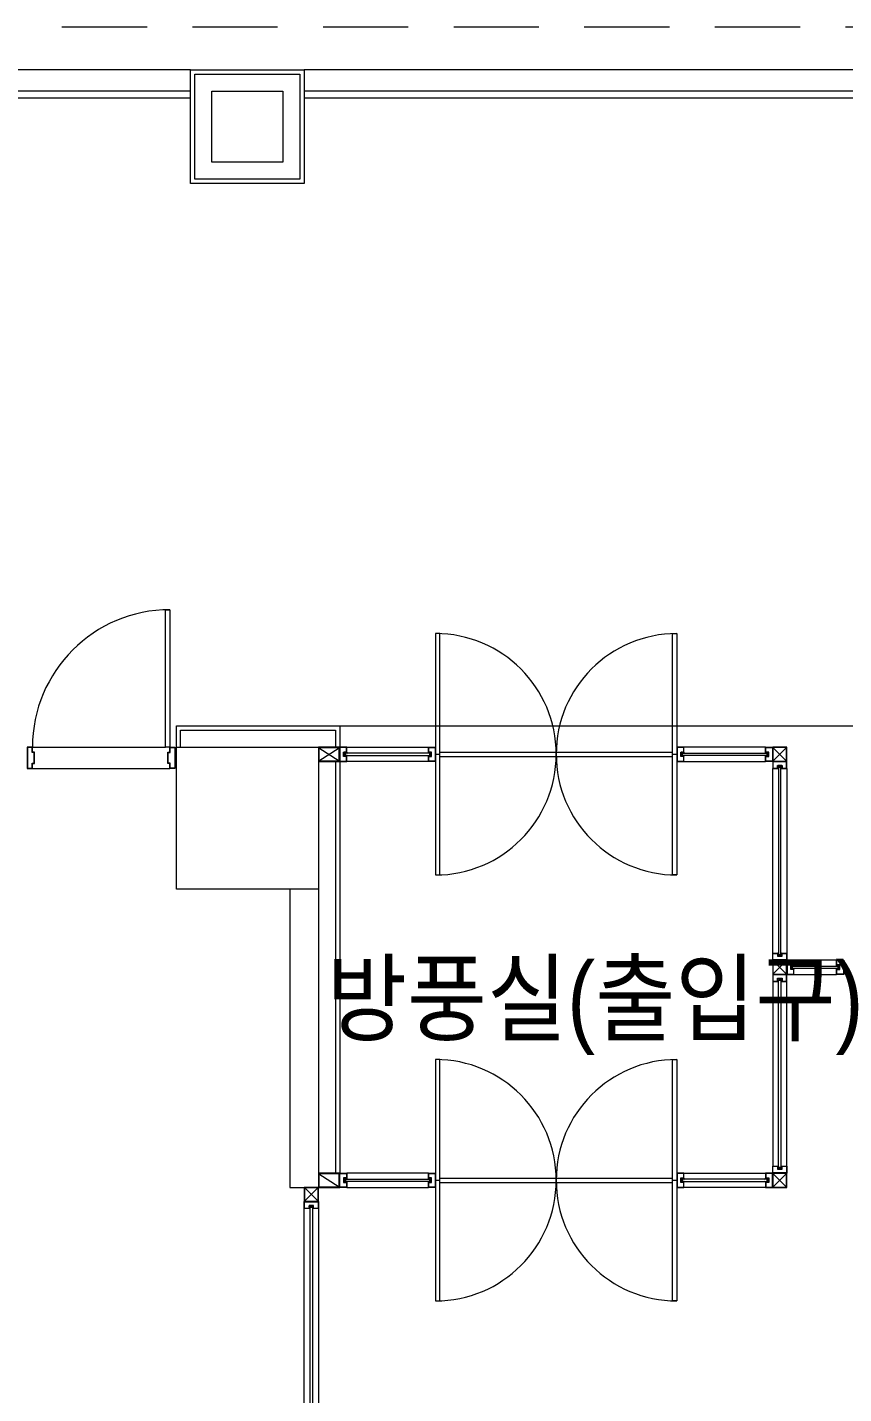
# Model space of a CAD drawing. Header units: millimetres. Extents: x 43806 to 399860, y -65551 to 59129.
# Drawn here: x 156904 to 162654, y 49426 to 59049 of the extents above; entities that cross this region are included whole.
import ezdxf
from ezdxf.enums import TextEntityAlignment as Align

# ---------------------------------------------------------------- set-up
doc = ezdxf.new("R2010")
doc.units = ezdxf.units.MM
doc.header["$LTSCALE"] = 400
doc.header["$MEASUREMENT"] = 0
doc.linetypes.add('HID', pattern=[2.3, 1.5, -0.8])
doc.layers.add('A', color=8, linetype='CONTINUOUS', lineweight=0)
doc.styles.add('CS', font='', dxfattribs={"height": 300})
doc.styles.get('CS').set_extended_font_data('HYwulM')

msp = doc.modelspace()

# ---------------------------------------------------------------- linework, layer by layer
at = {"layer": 'A', "linetype": 'HID'}
msp.add_line((166946.8, 59049), (133453.7, 59049), dxfattribs=at)
at = {"layer": 'A', "ltscale": 2}
for p, q in [((158053.7, 58749), (150753.7, 58749)), ((166153.7, 58749), (158853.7, 58749)), ((158203.7, 58099), (158203.7, 58599)), ((158203.7, 58599), (158703.7, 58599)), ((158703.7, 58599), (158703.7, 58099)), ((158703.7, 58099), (158203.7, 58099)), ((159103.7, 54129), (165903.7, 54129)), ((157953.7, 53979), (158953.7, 53979)), ((157953.7, 52979), (157953.7, 53979)), ((158953.7, 53979), (158953.7, 52979)), ((158953.7, 52979), (157953.7, 52979)), ((158753.7, 52979), (158753.7, 50879)), ((158953.7, 52979), (158953.7, 50879)), ((158753.7, 50879), (158953.7, 50879))]:
    msp.add_line(p, q, dxfattribs=at)
at = {"layer": 'A'}
for p, q in [((158053.7, 57949), (158053.7, 58749)), ((158053.7, 58749), (158853.7, 58749)), ((158083.7, 57979), (158083.7, 58719)), ((158083.7, 58719), (158823.7, 58719)), ((158823.7, 58719), (158823.7, 57979)), ((158853.7, 58749), (158853.7, 57949)), ((158053.7, 58599), (150753.7, 58599)), ((158053.7, 58549), (150753.7, 58549)), ((166153.7, 58599), (158853.7, 58599)), ((166153.7, 58549), (158853.7, 58549)), ((158853.7, 57949), (158053.7, 57949)), ((158823.7, 57979), (158083.7, 57979)), ((157877.7, 53979), (157877.7, 54947)), ((157877.7, 54947), (157907.7, 54947)), ((157907.7, 54947), (157907.7, 53979)), ((159808.7, 54779), (159778.7, 54779)), ((159778.7, 54779), (159778.7, 53079)), ((159808.7, 53079), (159808.7, 54779)), ((161448.7, 53079), (161448.7, 54779)), ((161448.7, 54779), (161478.7, 54779)), ((161478.7, 54779), (161478.7, 53079)), ((157953.7, 53979), (157953.7, 54129)), ((157953.7, 54129), (159103.7, 54129)), ((157983.7, 53979), (157983.7, 54099)), ((157983.7, 54099), (159073.7, 54099)), ((159073.7, 54099), (159073.7, 53979)), ((159103.7, 54129), (159103.7, 53979)), ((156939.7, 53979), (156903.7, 53979)), ((156903.7, 53979), (156903.7, 53829)), ((156937.7, 53977), (156905.7, 53977)), ((156905.7, 53977), (156905.7, 53831)), ((156937.7, 53942), (156937.7, 53977)), ((156951.7, 53942), (156937.7, 53942)), ((156939.7, 53979), (157877.7, 53979)), ((156939.7, 53944), (156939.7, 53979)), ((156953.7, 53944), (156939.7, 53944)), ((156951.7, 53866), (156951.7, 53942)), ((156953.7, 53864), (156953.7, 53944)), ((157907.7, 53979), (157877.7, 53979)), ((157893.7, 53864), (157893.7, 53944)), ((157893.7, 53944), (157907.7, 53944)), ((157895.7, 53866), (157895.7, 53942)), ((157895.7, 53942), (157909.7, 53942)), ((157907.7, 53944), (157907.7, 53979)), ((157907.7, 53979), (157943.7, 53979)), ((157909.7, 53942), (157909.7, 53977)), ((157909.7, 53977), (157941.7, 53977)), ((157941.7, 53977), (157941.7, 53831)), ((157943.7, 53979), (157943.7, 53829)), ((158953.7, 53979), (158953.7, 53879)), ((159103.7, 53979), (158953.7, 53979)), ((158957.7, 53975), (159099.7, 53883)), ((158957.7, 53883), (159099.7, 53975)), ((158957.7, 53975), (158957.7, 53883)), ((159099.7, 53975), (158957.7, 53975)), ((159099.7, 53883), (159099.7, 53975)), ((159103.7, 53879), (159103.7, 53979)), ((159153.7, 53979), (159103.7, 53979)), ((159103.7, 53979), (159103.7, 53879)), ((159151.7, 53977), (159105.7, 53977)), ((159105.7, 53977), (159105.7, 53881)), ((159131.7, 53913), (159131.7, 53945)), ((159131.7, 53945), (159151.7, 53945)), ((159151.7, 53913), (159131.7, 53913)), ((159143.7, 53943), (159133.7, 53915)), ((159133.7, 53943), (159133.7, 53915)), ((159143.7, 53943), (159133.7, 53943)), ((159133.7, 53915), (159133.7, 53943)), ((159133.7, 53943), (159153.7, 53943)), ((159133.7, 53915), (159143.7, 53915)), ((159153.7, 53915), (159133.7, 53915)), ((159143.7, 53915), (159143.7, 53943)), ((159738.7, 53937), (159143.7, 53937)), ((159143.7, 53937), (159143.7, 53921)), ((159143.7, 53921), (159738.7, 53921)), ((159151.7, 53945), (159151.7, 53977)), ((159151.7, 53881), (159151.7, 53913)), ((159153.7, 53979), (159728.7, 53979)), ((159153.7, 53943), (159153.7, 53979)), ((159153.7, 53879), (159153.7, 53915)), ((159728.7, 53943), (159728.7, 53979)), ((159728.7, 53979), (159778.7, 53979)), ((159748.7, 53943), (159728.7, 53943)), ((159728.7, 53915), (159748.7, 53915)), ((159728.7, 53879), (159728.7, 53915)), ((159730.7, 53945), (159730.7, 53977)), ((159730.7, 53977), (159776.7, 53977)), ((159750.7, 53945), (159730.7, 53945)), ((159730.7, 53913), (159750.7, 53913)), ((159730.7, 53881), (159730.7, 53913)), ((159738.7, 53943), (159748.7, 53915)), ((159738.7, 53915), (159738.7, 53943)), ((159738.7, 53943), (159748.7, 53943)), ((159738.7, 53921), (159738.7, 53937)), ((159748.7, 53915), (159738.7, 53915)), ((159748.7, 53943), (159748.7, 53915)), ((159748.7, 53915), (159748.7, 53943)), ((159750.7, 53913), (159750.7, 53945)), ((159776.7, 53977), (159776.7, 53881)), ((159778.7, 53979), (159778.7, 53879)), ((159778.7, 53929), (159808.7, 53929)), ((159808.7, 53944), (161448.7, 53944)), ((159808.7, 53914), (161448.7, 53914)), ((161448.7, 53929), (161478.7, 53929)), ((161528.7, 53979), (161478.7, 53979)), ((161478.7, 53979), (161478.7, 53879)), ((161526.7, 53977), (161480.7, 53977)), ((161480.7, 53977), (161480.7, 53881)), ((161506.7, 53913), (161506.7, 53945)), ((161506.7, 53945), (161526.7, 53945)), ((161526.7, 53913), (161506.7, 53913)), ((161518.7, 53943), (161508.7, 53915)), ((161508.7, 53943), (161508.7, 53915)), ((161518.7, 53943), (161508.7, 53943)), ((161508.7, 53915), (161508.7, 53943)), ((161508.7, 53943), (161528.7, 53943)), ((161508.7, 53915), (161518.7, 53915)), ((161528.7, 53915), (161508.7, 53915)), ((161518.7, 53915), (161518.7, 53943)), ((161518.7, 53937), (162113.7, 53937)), ((161518.7, 53921), (161518.7, 53937)), ((162113.7, 53921), (161518.7, 53921)), ((161526.7, 53945), (161526.7, 53977)), ((161526.7, 53881), (161526.7, 53913)), ((162103.7, 53979), (161528.7, 53979)), ((161528.7, 53943), (161528.7, 53979)), ((161528.7, 53879), (161528.7, 53915)), ((162103.7, 53943), (162103.7, 53979)), ((162103.7, 53979), (162153.7, 53979)), ((162123.7, 53943), (162103.7, 53943)), ((162103.7, 53915), (162123.7, 53915)), ((162103.7, 53879), (162103.7, 53915)), ((162105.7, 53945), (162105.7, 53977)), ((162105.7, 53977), (162151.7, 53977)), ((162125.7, 53945), (162105.7, 53945)), ((162105.7, 53913), (162125.7, 53913)), ((162105.7, 53881), (162105.7, 53913)), ((162113.7, 53943), (162123.7, 53915)), ((162113.7, 53915), (162113.7, 53943)), ((162113.7, 53943), (162123.7, 53943)), ((162113.7, 53937), (162113.7, 53921)), ((162123.7, 53915), (162113.7, 53915)), ((162123.7, 53943), (162123.7, 53915)), ((162123.7, 53915), (162123.7, 53943)), ((162125.7, 53913), (162125.7, 53945)), ((162151.7, 53977), (162151.7, 53881)), ((162153.7, 53979), (162153.7, 53879)), ((162253.7, 53979), (162153.7, 53979)), ((162153.7, 53979), (162153.7, 53879)), ((162251.7, 53977), (162155.7, 53881)), ((162155.7, 53977), (162251.7, 53881)), ((162251.7, 53977), (162155.7, 53977)), ((162155.7, 53977), (162155.7, 53881)), ((162251.7, 53881), (162251.7, 53977)), ((162253.7, 53879), (162253.7, 53979)), ((156903.7, 53829), (156939.7, 53829)), ((156905.7, 53831), (156937.7, 53831)), ((156937.7, 53831), (156937.7, 53866)), ((156937.7, 53866), (156951.7, 53866)), ((156939.7, 53829), (156939.7, 53864)), ((156939.7, 53864), (156953.7, 53864)), ((156939.7, 53829), (157907.7, 53829)), ((157907.7, 53864), (157893.7, 53864)), ((157909.7, 53866), (157895.7, 53866)), ((157907.7, 53829), (157907.7, 53864)), ((157943.7, 53829), (157907.7, 53829)), ((157909.7, 53831), (157909.7, 53866)), ((157941.7, 53831), (157909.7, 53831)), ((158953.7, 53879), (159103.7, 53879)), ((158957.7, 53883), (159099.7, 53883)), ((159073.7, 53879), (159073.7, 50979)), ((159103.7, 53879), (159103.7, 50979)), ((159103.7, 53879), (159153.7, 53879)), ((159105.7, 53881), (159151.7, 53881)), ((159728.7, 53879), (159153.7, 53879)), ((159778.7, 53879), (159728.7, 53879)), ((159776.7, 53881), (159730.7, 53881)), ((161478.7, 53879), (161528.7, 53879)), ((161480.7, 53881), (161526.7, 53881)), ((161528.7, 53879), (162103.7, 53879)), ((162153.7, 53879), (162103.7, 53879)), ((162151.7, 53881), (162105.7, 53881)), ((162253.7, 53879), (162153.7, 53879)), ((162153.7, 53879), (162153.7, 53829)), ((162153.7, 53879), (162253.7, 53879)), ((162153.7, 52529), (162153.7, 53829)), ((162153.7, 53829), (162189.7, 53829)), ((162155.7, 53881), (162251.7, 53881)), ((162251.7, 53877), (162155.7, 53877)), ((162155.7, 53877), (162155.7, 53831)), ((162155.7, 53831), (162187.7, 53831)), ((162187.7, 53831), (162187.7, 53851)), ((162187.7, 53851), (162219.7, 53851)), ((162217.7, 53839), (162189.7, 53849)), ((162217.7, 53849), (162189.7, 53849)), ((162189.7, 53849), (162189.7, 53839)), ((162189.7, 53829), (162189.7, 53849)), ((162189.7, 53849), (162217.7, 53849)), ((162189.7, 53839), (162217.7, 53839)), ((162211.7, 53839), (162195.7, 53839)), ((162195.7, 53839), (162195.7, 52519)), ((162211.7, 52519), (162211.7, 53839)), ((162217.7, 53839), (162217.7, 53849)), ((162217.7, 53849), (162217.7, 53829)), ((162217.7, 53829), (162253.7, 53829)), ((162219.7, 53851), (162219.7, 53831)), ((162219.7, 53831), (162251.7, 53831)), ((162251.7, 53831), (162251.7, 53877)), ((162253.7, 53829), (162253.7, 53879)), ((162253.7, 53829), (162253.7, 52529)), ((159778.7, 53079), (159808.7, 53079)), ((161478.7, 53079), (161448.7, 53079)), ((162153.7, 52479), (162153.7, 52529)), ((162153.7, 52529), (162189.7, 52529)), ((162253.7, 52479), (162153.7, 52479)), ((162253.7, 52479), (162153.7, 52479)), ((162153.7, 52479), (162153.7, 52379)), ((162155.7, 52481), (162155.7, 52527)), ((162155.7, 52527), (162187.7, 52527)), ((162251.7, 52481), (162155.7, 52481)), ((162251.7, 52477), (162155.7, 52381)), ((162155.7, 52477), (162251.7, 52381)), ((162251.7, 52477), (162155.7, 52477)), ((162155.7, 52477), (162155.7, 52381)), ((162187.7, 52527), (162187.7, 52507)), ((162187.7, 52507), (162219.7, 52507)), ((162189.7, 52529), (162189.7, 52509)), ((162217.7, 52519), (162189.7, 52509)), ((162189.7, 52509), (162189.7, 52519)), ((162189.7, 52519), (162217.7, 52519)), ((162217.7, 52509), (162189.7, 52509)), ((162189.7, 52509), (162217.7, 52509)), ((162195.7, 52519), (162211.7, 52519)), ((162217.7, 52509), (162217.7, 52529)), ((162217.7, 52529), (162253.7, 52529)), ((162217.7, 52519), (162217.7, 52509)), ((162219.7, 52507), (162219.7, 52527)), ((162219.7, 52527), (162251.7, 52527)), ((162251.7, 52527), (162251.7, 52481)), ((162251.7, 52381), (162251.7, 52477)), ((162253.7, 52529), (162253.7, 52479)), ((162303.7, 52479), (162253.7, 52479)), ((162253.7, 52479), (162253.7, 52379)), ((162253.7, 52379), (162253.7, 52479)), ((162301.7, 52477), (162255.7, 52477)), ((162255.7, 52477), (162255.7, 52381)), ((162301.7, 52445), (162301.7, 52477)), ((162603.7, 52479), (162303.7, 52479)), ((162303.7, 52443), (162303.7, 52479)), ((162603.7, 52443), (162603.7, 52479)), ((162603.7, 52479), (162653.7, 52479)), ((162605.7, 52445), (162605.7, 52477)), ((162605.7, 52477), (162651.7, 52477)), ((162651.7, 52477), (162651.7, 52381)), ((162653.7, 52479), (162653.7, 52379)), ((162253.7, 52379), (162153.7, 52379)), ((162153.7, 52379), (162153.7, 52329)), ((162153.7, 52379), (162253.7, 52379)), ((162155.7, 52381), (162251.7, 52381)), ((162251.7, 52377), (162155.7, 52377)), ((162155.7, 52377), (162155.7, 52331)), ((162187.7, 52331), (162187.7, 52351)), ((162187.7, 52351), (162219.7, 52351)), ((162219.7, 52351), (162219.7, 52331)), ((162251.7, 52331), (162251.7, 52377)), ((162253.7, 52329), (162253.7, 52379)), ((162253.7, 52379), (162303.7, 52379)), ((162255.7, 52381), (162301.7, 52381)), ((162281.7, 52413), (162281.7, 52445)), ((162281.7, 52445), (162301.7, 52445)), ((162301.7, 52413), (162281.7, 52413)), ((162293.7, 52443), (162283.7, 52415)), ((162283.7, 52443), (162283.7, 52415)), ((162293.7, 52443), (162283.7, 52443)), ((162283.7, 52415), (162283.7, 52443)), ((162283.7, 52443), (162303.7, 52443)), ((162283.7, 52415), (162293.7, 52415)), ((162303.7, 52415), (162283.7, 52415)), ((162293.7, 52415), (162293.7, 52443)), ((162293.7, 52437), (162613.7, 52437)), ((162293.7, 52421), (162293.7, 52437)), ((162613.7, 52421), (162293.7, 52421)), ((162301.7, 52381), (162301.7, 52413)), ((162303.7, 52379), (162303.7, 52415)), ((162303.7, 52379), (162603.7, 52379)), ((162623.7, 52443), (162603.7, 52443)), ((162603.7, 52415), (162623.7, 52415)), ((162603.7, 52379), (162603.7, 52415)), ((162653.7, 52379), (162603.7, 52379)), ((162625.7, 52445), (162605.7, 52445)), ((162605.7, 52413), (162625.7, 52413)), ((162605.7, 52381), (162605.7, 52413)), ((162651.7, 52381), (162605.7, 52381)), ((162613.7, 52443), (162623.7, 52415)), ((162613.7, 52415), (162613.7, 52443)), ((162613.7, 52443), (162623.7, 52443)), ((162613.7, 52437), (162613.7, 52421)), ((162623.7, 52415), (162613.7, 52415)), ((162623.7, 52443), (162623.7, 52415)), ((162623.7, 52415), (162623.7, 52443)), ((162625.7, 52413), (162625.7, 52445)), ((162153.7, 52329), (162153.7, 51029)), ((162153.7, 52329), (162189.7, 52329)), ((162155.7, 52331), (162187.7, 52331)), ((162217.7, 52339), (162189.7, 52349)), ((162217.7, 52349), (162189.7, 52349)), ((162189.7, 52349), (162189.7, 52339)), ((162189.7, 52329), (162189.7, 52349)), ((162189.7, 52349), (162217.7, 52349)), ((162189.7, 52339), (162217.7, 52339)), ((162195.7, 51019), (162195.7, 52339)), ((162195.7, 52339), (162211.7, 52339)), ((162211.7, 52339), (162211.7, 51019)), ((162217.7, 52339), (162217.7, 52349)), ((162217.7, 52349), (162217.7, 52329)), ((162217.7, 52329), (162253.7, 52329)), ((162219.7, 52331), (162251.7, 52331)), ((162253.7, 51029), (162253.7, 52329)), ((159808.7, 51779), (159778.7, 51779)), ((159778.7, 51779), (159778.7, 50079)), ((159808.7, 50079), (159808.7, 51779)), ((161448.7, 50079), (161448.7, 51779)), ((161448.7, 51779), (161478.7, 51779)), ((161478.7, 51779), (161478.7, 50079)), ((162153.7, 50979), (162153.7, 51029)), ((162153.7, 51029), (162189.7, 51029)), ((162155.7, 50981), (162155.7, 51027)), ((162155.7, 51027), (162187.7, 51027)), ((162187.7, 51027), (162187.7, 51007)), ((162187.7, 51007), (162219.7, 51007)), ((162189.7, 51029), (162189.7, 51009)), ((162217.7, 51019), (162189.7, 51009)), ((162189.7, 51009), (162189.7, 51019)), ((162189.7, 51019), (162217.7, 51019)), ((162217.7, 51009), (162189.7, 51009)), ((162189.7, 51009), (162217.7, 51009)), ((162211.7, 51019), (162195.7, 51019)), ((162217.7, 51009), (162217.7, 51029)), ((162217.7, 51029), (162253.7, 51029)), ((162217.7, 51019), (162217.7, 51009)), ((162219.7, 51007), (162219.7, 51027)), ((162219.7, 51027), (162251.7, 51027)), ((162251.7, 51027), (162251.7, 50981)), ((162253.7, 51029), (162253.7, 50979)), ((158953.7, 50979), (158953.7, 50879)), ((159103.7, 50979), (158953.7, 50979)), ((158957.7, 50975), (159099.7, 50883)), ((158957.7, 50975), (158957.7, 50883)), ((159099.7, 50975), (158957.7, 50975)), ((159099.7, 50883), (159099.7, 50975)), ((159103.7, 50879), (159103.7, 50979)), ((159103.7, 50879), (159103.7, 50979)), ((159103.7, 50979), (159153.7, 50979)), ((159105.7, 50881), (159105.7, 50977)), ((159105.7, 50977), (159151.7, 50977)), ((159151.7, 50945), (159131.7, 50945)), ((159131.7, 50945), (159131.7, 50913)), ((159131.7, 50913), (159151.7, 50913)), ((159143.7, 50915), (159133.7, 50943)), ((159133.7, 50915), (159133.7, 50943)), ((159133.7, 50943), (159143.7, 50943)), ((159153.7, 50943), (159133.7, 50943)), ((159133.7, 50943), (159133.7, 50915)), ((159143.7, 50915), (159133.7, 50915)), ((159133.7, 50915), (159153.7, 50915)), ((159143.7, 50943), (159143.7, 50915)), ((159143.7, 50921), (159143.7, 50937)), ((159143.7, 50937), (159738.7, 50937)), ((159738.7, 50921), (159143.7, 50921)), ((159151.7, 50977), (159151.7, 50945)), ((159151.7, 50913), (159151.7, 50881)), ((159728.7, 50979), (159153.7, 50979)), ((159153.7, 50979), (159153.7, 50943)), ((159153.7, 50915), (159153.7, 50879)), ((159728.7, 50943), (159728.7, 50979)), ((159728.7, 50979), (159778.7, 50979)), ((159748.7, 50943), (159728.7, 50943)), ((159728.7, 50915), (159748.7, 50915)), ((159728.7, 50879), (159728.7, 50915)), ((159730.7, 50945), (159730.7, 50977)), ((159730.7, 50977), (159776.7, 50977)), ((159750.7, 50945), (159730.7, 50945)), ((159730.7, 50913), (159750.7, 50913)), ((159730.7, 50881), (159730.7, 50913)), ((159738.7, 50943), (159748.7, 50915)), ((159738.7, 50915), (159738.7, 50943)), ((159738.7, 50943), (159748.7, 50943)), ((159738.7, 50937), (159738.7, 50921)), ((159748.7, 50915), (159738.7, 50915)), ((159748.7, 50943), (159748.7, 50915)), ((159748.7, 50915), (159748.7, 50943)), ((159750.7, 50913), (159750.7, 50945)), ((159776.7, 50977), (159776.7, 50881)), ((159778.7, 50979), (159778.7, 50879)), ((159778.7, 50929), (159808.7, 50929)), ((159808.7, 50944), (161448.7, 50944)), ((159808.7, 50914), (161448.7, 50914)), ((161448.7, 50929), (161478.7, 50929)), ((161528.7, 50979), (161478.7, 50979)), ((161478.7, 50979), (161478.7, 50879)), ((161526.7, 50977), (161480.7, 50977)), ((161480.7, 50977), (161480.7, 50881)), ((161506.7, 50913), (161506.7, 50945)), ((161506.7, 50945), (161526.7, 50945)), ((161526.7, 50913), (161506.7, 50913)), ((161518.7, 50943), (161508.7, 50915)), ((161508.7, 50943), (161508.7, 50915)), ((161518.7, 50943), (161508.7, 50943)), ((161508.7, 50915), (161508.7, 50943)), ((161508.7, 50943), (161528.7, 50943)), ((161508.7, 50915), (161518.7, 50915)), ((161528.7, 50915), (161508.7, 50915)), ((161518.7, 50915), (161518.7, 50943)), ((162113.7, 50937), (161518.7, 50937)), ((161518.7, 50937), (161518.7, 50921)), ((161518.7, 50921), (162113.7, 50921)), ((161526.7, 50945), (161526.7, 50977)), ((161526.7, 50881), (161526.7, 50913)), ((161528.7, 50979), (162103.7, 50979)), ((161528.7, 50943), (161528.7, 50979)), ((161528.7, 50879), (161528.7, 50915)), ((162153.7, 50979), (162103.7, 50979)), ((162103.7, 50979), (162103.7, 50943)), ((162103.7, 50943), (162123.7, 50943)), ((162123.7, 50915), (162103.7, 50915)), ((162103.7, 50915), (162103.7, 50879)), ((162151.7, 50977), (162105.7, 50977)), ((162105.7, 50977), (162105.7, 50945)), ((162105.7, 50945), (162125.7, 50945)), ((162125.7, 50913), (162105.7, 50913)), ((162105.7, 50913), (162105.7, 50881)), ((162113.7, 50915), (162123.7, 50943)), ((162123.7, 50943), (162113.7, 50943)), ((162113.7, 50943), (162113.7, 50915)), ((162113.7, 50921), (162113.7, 50937)), ((162113.7, 50915), (162123.7, 50915)), ((162123.7, 50915), (162123.7, 50943)), ((162123.7, 50943), (162123.7, 50915)), ((162125.7, 50945), (162125.7, 50913)), ((162151.7, 50881), (162151.7, 50977)), ((162153.7, 50879), (162153.7, 50979)), ((162253.7, 50979), (162153.7, 50979)), ((162253.7, 50979), (162153.7, 50979)), ((162153.7, 50979), (162153.7, 50879)), ((162251.7, 50981), (162155.7, 50981)), ((162251.7, 50977), (162155.7, 50881)), ((162155.7, 50977), (162251.7, 50881)), ((162251.7, 50977), (162155.7, 50977)), ((162155.7, 50977), (162155.7, 50881)), ((162251.7, 50881), (162251.7, 50977)), ((162253.7, 50879), (162253.7, 50979)), ((158953.7, 50879), (158853.7, 50879)), ((158853.7, 50879), (158853.7, 50779)), ((158951.7, 50877), (158855.7, 50781)), ((158855.7, 50877), (158951.7, 50781)), ((158951.7, 50877), (158855.7, 50877)), ((158855.7, 50877), (158855.7, 50781)), ((158951.7, 50781), (158951.7, 50877)), ((158953.7, 50879), (159103.7, 50879)), ((158953.7, 50779), (158953.7, 50879)), ((158957.7, 50883), (159099.7, 50883)), ((159153.7, 50879), (159103.7, 50879)), ((159151.7, 50881), (159105.7, 50881)), ((159153.7, 50879), (159728.7, 50879)), ((159778.7, 50879), (159728.7, 50879)), ((159776.7, 50881), (159730.7, 50881)), ((161478.7, 50879), (161528.7, 50879)), ((161480.7, 50881), (161526.7, 50881)), ((162103.7, 50879), (161528.7, 50879)), ((162103.7, 50879), (162153.7, 50879)), ((162105.7, 50881), (162151.7, 50881)), ((162153.7, 50879), (162253.7, 50879)), ((162155.7, 50881), (162251.7, 50881)), ((158853.7, 50729), (158853.7, 50779)), ((158853.7, 50779), (158953.7, 50779)), ((158853.7, 50779), (158953.7, 50779)), ((158853.7, 44829), (158853.7, 50729)), ((158889.7, 50729), (158853.7, 50729)), ((158855.7, 50781), (158951.7, 50781)), ((158855.7, 50731), (158855.7, 50777)), ((158855.7, 50777), (158951.7, 50777)), ((158887.7, 50731), (158855.7, 50731)), ((158919.7, 50751), (158887.7, 50751)), ((158887.7, 50751), (158887.7, 50731)), ((158889.7, 50739), (158917.7, 50749)), ((158889.7, 50749), (158917.7, 50749)), ((158889.7, 50739), (158889.7, 50749)), ((158917.7, 50749), (158889.7, 50749)), ((158889.7, 50749), (158889.7, 50729)), ((158917.7, 50739), (158889.7, 50739)), ((158895.7, 44819), (158895.7, 50739)), ((158895.7, 50739), (158911.7, 50739)), ((158911.7, 50739), (158911.7, 44819)), ((158917.7, 50749), (158917.7, 50739)), ((158917.7, 50729), (158917.7, 50749)), ((158953.7, 50729), (158917.7, 50729)), ((158919.7, 50731), (158919.7, 50751)), ((158951.7, 50731), (158919.7, 50731)), ((158951.7, 50777), (158951.7, 50731)), ((158953.7, 50779), (158953.7, 50729)), ((158953.7, 50729), (158953.7, 44829)), ((159778.7, 50079), (159808.7, 50079)), ((161478.7, 50079), (161448.7, 50079))]:
    msp.add_line(p, q, dxfattribs=at)
for centre, radius, start, end in [((157907.7, 53979), 968, 90, 180), ((159778.7, 53929), 850, 270, 90), ((161478.7, 53929), 850, 90, 270), ((159159.8, 53943), 6.1, 180, 259.61114), ((159159.8, 53915), 6.1, 100.38886, 180), ((159722.6, 53943), 6.1, 280.38886, 0), ((159722.6, 53915), 6.1, 0, 79.61114), ((161534.8, 53943), 6.1, 180, 259.61114), ((161534.8, 53915), 6.1, 100.38886, 180), ((162097.6, 53943), 6.1, 280.38886, 0), ((162097.6, 53915), 6.1, 0, 79.61114), ((162189.7, 53822.9), 6.1, 10.38886, 90), ((162217.7, 53822.9), 6.1, 90, 169.61114), ((162189.7, 52535.1), 6.1, 270, 349.61114), ((162217.7, 52535.1), 6.1, 190.38886, 270), ((162309.8, 52443), 6.1, 180, 259.61114), ((162309.8, 52415), 6.1, 100.38886, 180), ((162597.6, 52443), 6.1, 280.38886, 0), ((162597.6, 52415), 6.1, 0, 79.61114), ((162189.7, 52322.9), 6.1, 10.38886, 90), ((162217.7, 52322.9), 6.1, 90, 169.61114), ((159778.7, 50929), 850, 270, 90), ((161478.7, 50929), 850, 90, 270), ((162189.7, 51035.1), 6.1, 270, 349.61114), ((162217.7, 51035.1), 6.1, 190.38886, 270), ((159159.8, 50943), 6.1, 180, 259.61114), ((159159.8, 50915), 6.1, 100.38886, 180), ((159722.6, 50943), 6.1, 280.38886, 0), ((159722.6, 50915), 6.1, 0, 79.61114), ((161534.8, 50943), 6.1, 180, 259.61114), ((161534.8, 50915), 6.1, 100.38886, 180), ((162097.6, 50943), 6.1, 280.38886, 0), ((162097.6, 50915), 6.1, 0, 79.61114), ((158889.7, 50722.9), 6.1, 10.38886, 90), ((158917.7, 50722.9), 6.1, 90, 169.61114)]:
    msp.add_arc(centre, radius, start, end, dxfattribs=at)

# ---------------------------------------------------------------- texts
at = {"layer": 'A', "style": 'CS', "width": 0.9}
msp.add_text('방풍실(출입구)', height=500, dxfattribs=at).set_placement((160902.6, 51961.8), align=Align.CENTER)

doc.saveas('drawing.dxf')
